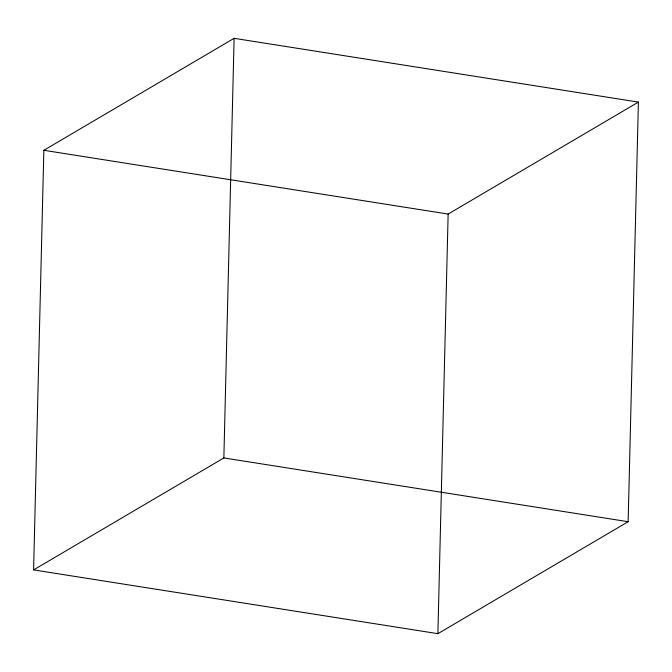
<?xml version="1.0" encoding="UTF-8"?>
<svg xmlns="http://www.w3.org/2000/svg" width="672" height="672" viewBox="0 0 672 672"><rect width="100%" height="100%" fill="white"/><g stroke="black" fill="none" stroke-linecap="round" stroke-linejoin="round"><path stroke-width="1.01" d="M33.6 569.906L43.856 150.293L234.116 38.321L638.4 102.094L628.144 521.707L437.884 633.679L33.6 569.906L223.86 457.934L628.144 521.707M223.86 457.934L234.116 38.321M437.884 633.679L448.14 214.066L638.4 102.094M43.856 150.293L448.14 214.066"/></g></svg>
